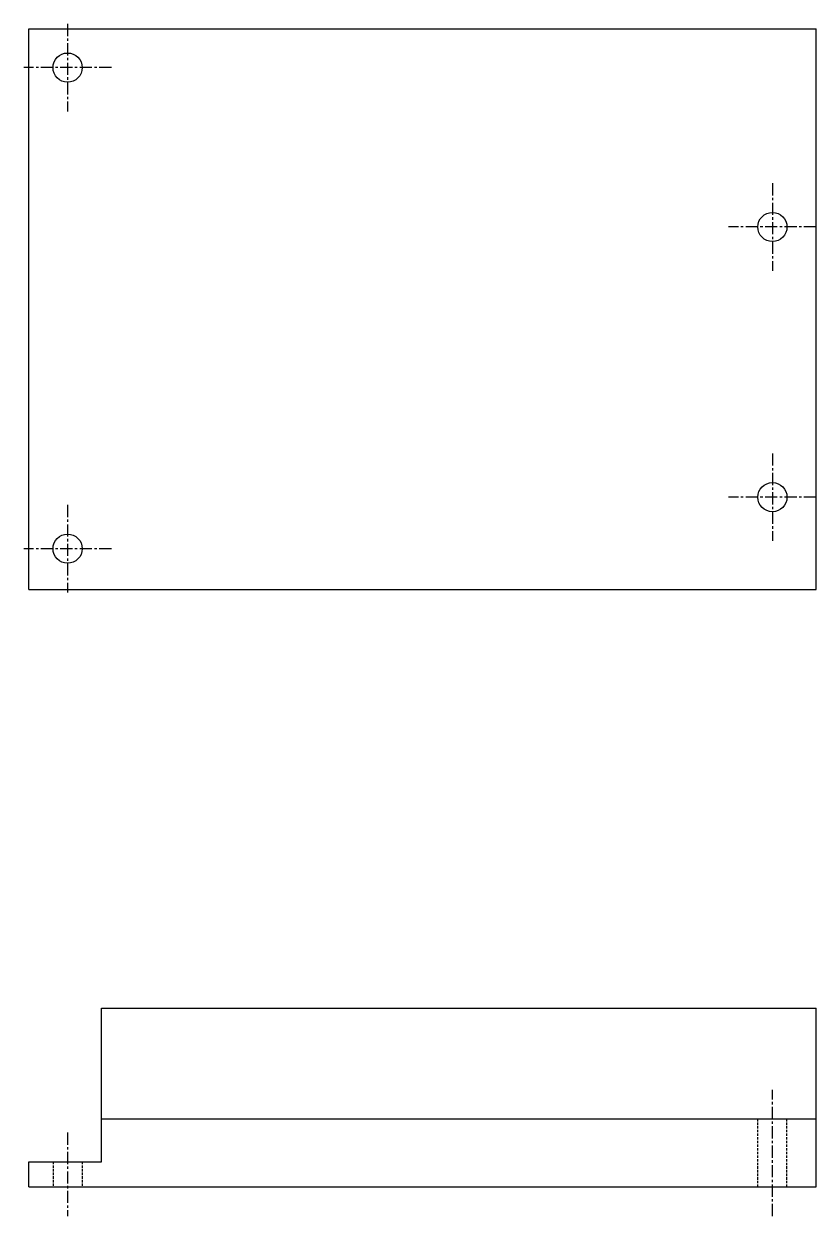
# Model space of a CAD drawing. Header units: millimetres. Extents: x -110 to 264, y 75 to 267.
# Drawn here: x 182.5 to 264, y 144.2 to 266.9 of the extents above.
import ezdxf

# ---------------------------------------------------------------- set-up
doc = ezdxf.new("R2010")
doc.units = ezdxf.units.MM
doc.header["$MEASUREMENT"] = 0
doc.linetypes.add('CENTER', pattern=[2, 1.25, -0.25, 0.25, -0.25])
doc.linetypes.add('HIDDEN', pattern=[0.375, 0.25, -0.125])
for name, color, linetype in [('Arduino', 181, 'Continuous'), ('Centerline', 1, 'CENTER'), ('Hidden', 1, 'HIDDEN')]:
    doc.layers.add(name, color=color, linetype=linetype)

msp = doc.modelspace()

# ---------------------------------------------------------------- linework, layer by layer
at = {"layer": 'Arduino'}
for p, q in [((182.97, 208.73), (182.97, 266.43)), ((182.97, 266.43), (263.97, 266.43)), ((263.97, 208.73), (263.97, 266.43)), ((182.97, 208.73), (263.97, 208.73)), ((190.47, 165.65), (263.97, 165.65)), ((190.47, 149.85), (190.47, 165.65)), ((263.97, 147.25), (263.97, 165.65)), ((190.47, 154.25), (263.97, 154.25)), ((182.97, 147.25), (182.97, 149.85)), ((182.97, 149.85), (190.47, 149.85)), ((182.97, 147.25), (263.97, 147.25))]:
    msp.add_line(p, q, dxfattribs=at)
for centre in [(186.97, 262.43), (259.47, 246.03), (259.47, 218.23), (186.97, 212.93)]:
    msp.add_circle(centre, 1.5, dxfattribs=at)
at = {"layer": 'Centerline'}
for p, q in [((186.97, 266.93), (186.97, 257.93)), ((191.47, 262.43), (182.47, 262.43)), ((259.47, 250.53), (259.47, 241.53)), ((263.97, 246.03), (254.97, 246.03)), ((259.47, 222.73), (259.47, 213.73)), ((186.97, 217.43), (186.97, 208.43)), ((263.97, 218.23), (254.97, 218.23)), ((191.47, 212.93), (182.47, 212.93)), ((259.47, 144.25), (259.47, 157.25)), ((186.97, 152.85), (186.97, 144.25))]:
    msp.add_line(p, q, dxfattribs=at)
at = {"layer": 'Hidden'}
for p, q in [((257.97, 147.25), (257.97, 154.25)), ((260.97, 147.25), (260.97, 154.25)), ((185.47, 149.85), (185.47, 147.25)), ((188.47, 149.85), (188.47, 147.25))]:
    msp.add_line(p, q, dxfattribs=at)

doc.saveas('drawing.dxf')
